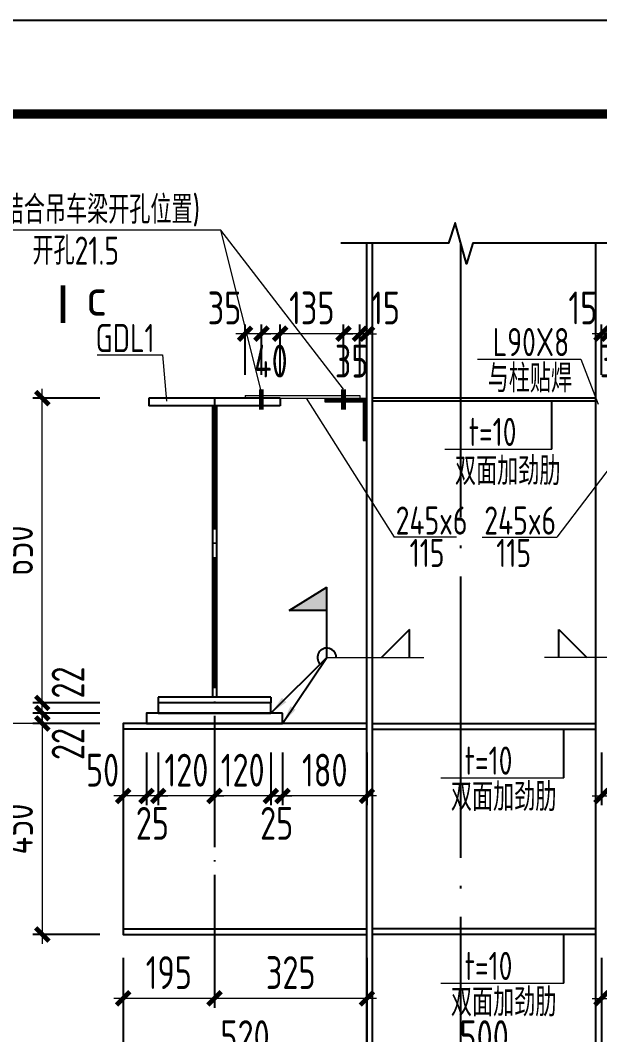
# Model space of a CAD drawing. Extents: x -2746917 to -971774, y -3334247 to -3250358.
# Drawn here: x -1262739 to -1256561, y -3284993 to -3274173 of the extents above; entities that cross this region are included whole.
import ezdxf

# ---------------------------------------------------------------- set-up
doc = ezdxf.new("R2010")
doc.units = 0
doc.header["$LTSCALE"] = 1000
doc.header["$MEASUREMENT"] = 0
doc.header["$PDMODE"] = 35
doc.linetypes.add('DOTE', pattern=[2.42, 2, -0.2, 0.02, -0.2])
doc.layers.get('0').update_dxf_attribs({"linetype": 'CONTINUOUS'})
doc.layers.get('Defpoints').update_dxf_attribs({"linetype": 'CONTINUOUS'})
for name, color, linetype in [('AXIS', 253, 'DOTE'), ('BEAM_CON', 4, 'CONTINUOUS'), ('COLU', 7, 'CONTINUOUS'), ('DIM', 3, 'CONTINUOUS'), ('NUM', 7, 'CONTINUOUS'), ('PUB_TITLE', 4, 'CONTINUOUS'), ('REIN', 1, 'CONTINUOUS'), ('TEXT', 7, 'CONTINUOUS'), ('THICK', 6, 'CONTINUOUS'), ('THIN', 7, 'CONTINUOUS'), ('WALL', 5, 'CONTINUOUS'), ('WELD', 7, 'CONTINUOUS')]:
    doc.layers.add(name, color=color, linetype=linetype)
doc.layers.add('yichutu', color=7, linetype='CONTINUOUS', true_color=0xffffff, plot=False)
doc.styles.add('TSSD_Dimension', font='tssdeng.shx', dxfattribs={"width": 0.75, "bigfont": 'Hztxt.shx'})
doc.styles.add('TSSD_Label', font='tssdeng.shx', dxfattribs={"width": 0.75, "bigfont": 'hztxt.shx'})
doc.styles.add('TSSD_Rein', font='Tssdeng.shx', dxfattribs={"width": 0.75, "bigfont": 'hztxt.shx'})
doc.dimstyles.new('TSSD_20_100', dxfattribs={"dimtxt": 350, "dimasz": 100, "dimexe": 100, "dimexo": 250, "dimgap": 100, "dimtad": 1, "dimdec": 0, "dimlfac": 0.2, "dimzin": 0, "dimdsep": 46, "dimtxsty": 'TSSD_Dimension', "dimblk": 'ARCHTICK', "dimcen": 0, "dimdle": 100, "dimclrt": 7, "dimadec": 0, "dimazin": 0, "dimtfac": 1, "dimtdec": 0, "dimtix": 1, "dimtmove": 2, "dimatfit": 3, "dimfxl": 1, "dimtolj": 1, "dimtzin": 0, "dimlwd": 5, "dimarcsym": 0})
doc.dimstyles.new('TSSD_LEADER_STYLE_200.0', dxfattribs={"dimtxt": 700, "dimasz": 200, "dimexe": 200, "dimexo": 500, "dimgap": 0.09, "dimtad": 0, "dimtih": 1, "dimtoh": 1, "dimdec": 4, "dimzin": 0, "dimdsep": 46, "dimtxsty": 'Standard', "dimcen": 0.09, "dimdle": 200, "dimclrt": 7, "dimadec": 0, "dimazin": 0, "dimtfac": 1, "dimtdec": 4, "dimtofl": 0, "dimtmove": 0, "dimatfit": 3, "dimfxl": 1, "dimtolj": 1, "dimtzin": 0, "dimarcsym": 0})

# ---------------------------------------------------------------- blocks, each defined once
blk = doc.blocks.new('_ArchTick')
at = {"color": 0, "const_width": 0.5}
blk.add_lwpolyline([(-0.71, -0.71), (0.71, 0.71)], dxfattribs=at)
blk = doc.blocks.new('*D497')
at = {"layer": 'Defpoints', "color": 0, "ltscale": 1.5}
for p in [(-1256468, -3277516), (-1256543, -3278204), (-1256468, -3278204)]:
    blk.add_point(p, dxfattribs=at)
at = {"layer": 'DIM', "color": 0, "lineweight": -2, "ltscale": 1.5}
for p, q in [((-1256543, -3277954), (-1256543, -3277416)), ((-1256468, -3277954), (-1256468, -3277416))]:
    blk.add_line(p, q, dxfattribs=at)
at = {"layer": 'DIM', "color": 0, "lineweight": 5, "ltscale": 1.5}
for p, q in [((-1256543, -3277516), (-1256643, -3277516)), ((-1256543, -3277516), (-1256468, -3277516)), ((-1256468, -3277516), (-1256368, -3277516))]:
    blk.add_line(p, q, dxfattribs=at)
at = {"layer": 'DIM', "color": 0, "lineweight": 5, "ltscale": 1.5, "xscale": 100, "yscale": 100, "zscale": 100}
blk.add_blockref('_ArchTick', (-1256543, -3277516), dxfattribs=at)
at = {"layer": 'DIM', "color": 0, "lineweight": 5, "ltscale": 1.5, "xscale": 100, "yscale": 100, "zscale": 100, "rotation": 180}
blk.add_blockref('_ArchTick', (-1256468, -3277516), dxfattribs=at)
at = {"layer": 'DIM', "color": 7, "ltscale": 1.5, "insert": (-1256741, -3277241), "char_height": 350, "attachment_point": 5, "style": 'TSSD_Dimension'}
blk.add_mtext('\\A1;15', dxfattribs=at)
blk = doc.blocks.new('*D498')
at = {"layer": 'Defpoints', "color": 0, "ltscale": 1.5}
for p in [(-1256293, -3277516), (-1256468, -3278204), (-1256293, -3278204)]:
    blk.add_point(p, dxfattribs=at)
at = {"layer": 'DIM', "color": 0, "lineweight": -2, "ltscale": 1.5}
for p, q in [((-1256468, -3277954), (-1256468, -3277416)), ((-1256293, -3277954), (-1256293, -3277416))]:
    blk.add_line(p, q, dxfattribs=at)
at = {"layer": 'DIM', "color": 0, "lineweight": 5, "ltscale": 1.5}
for p, q in [((-1256468, -3277516), (-1256568, -3277516)), ((-1256468, -3277516), (-1256293, -3277516)), ((-1256293, -3277516), (-1256193, -3277516))]:
    blk.add_line(p, q, dxfattribs=at)
at = {"layer": 'DIM', "color": 0, "lineweight": 5, "ltscale": 1.5, "xscale": 100, "yscale": 100, "zscale": 100}
blk.add_blockref('_ArchTick', (-1256468, -3277516), dxfattribs=at)
at = {"layer": 'DIM', "color": 0, "lineweight": 5, "ltscale": 1.5, "xscale": 100, "yscale": 100, "zscale": 100, "rotation": 180}
blk.add_blockref('_ArchTick', (-1256293, -3277516), dxfattribs=at)
at = {"layer": 'DIM', "color": 7, "ltscale": 1.5, "insert": (-1256381, -3277808), "char_height": 350, "attachment_point": 5, "style": 'TSSD_Dimension'}
blk.add_mtext('\\A1;35', dxfattribs=at)
blk = doc.blocks.new('_WELD004')
at = {"color": 0, "linetype": 'ByBlock'}
for p, q in [((0, 1), (1, 0)), ((0, 0), (0, 1))]:
    blk.add_line(p, q, dxfattribs=at)
blk = doc.blocks.new('*D502')
at = {"layer": 'Defpoints', "color": 0, "ltscale": 1.5}
for p in [(-1256543, -3281734), (-1255643, -3281734), (-1255643, -3282446)]:
    blk.add_point(p, dxfattribs=at)
at = {"layer": 'DIM', "color": 0, "lineweight": -2, "ltscale": 1.5}
for p, q in [((-1256543, -3281984), (-1256543, -3282546)), ((-1255643, -3281984), (-1255643, -3282546))]:
    blk.add_line(p, q, dxfattribs=at)
at = {"layer": 'DIM', "color": 0, "lineweight": 5, "ltscale": 1.5}
blk.add_line((-1256643, -3282446), (-1255543, -3282446), dxfattribs=at)
at = {"layer": 'DIM', "color": 0, "lineweight": 5, "ltscale": 1.5, "xscale": 100, "yscale": 100, "zscale": 100, "rotation": 180}
blk.add_blockref('_ArchTick', (-1256543, -3282446), dxfattribs=at)
at = {"layer": 'DIM', "color": 0, "lineweight": 5, "ltscale": 1.5, "xscale": 100, "yscale": 100, "zscale": 100}
blk.add_blockref('_ArchTick', (-1255643, -3282446), dxfattribs=at)
at = {"layer": 'DIM', "color": 7, "ltscale": 1.5, "insert": (-1256093, -3282171), "char_height": 350, "attachment_point": 5, "style": 'TSSD_Dimension'}
blk.add_mtext('\\A1;180', dxfattribs=at)
blk = doc.blocks.new('*D489')
at = {"layer": 'Defpoints', "color": 0, "ltscale": 1.5}
for p in [(-1256543, -3283924), (-1254918, -3283924), (-1254918, -3284605)]:
    blk.add_point(p, dxfattribs=at)
at = {"layer": 'DIM', "color": 0, "lineweight": -2, "ltscale": 1.5}
for p, q in [((-1256543, -3284174), (-1256543, -3284705)), ((-1254918, -3284174), (-1254918, -3284705))]:
    blk.add_line(p, q, dxfattribs=at)
at = {"layer": 'DIM', "color": 0, "lineweight": 5, "ltscale": 1.5}
blk.add_line((-1256643, -3284605), (-1254818, -3284605), dxfattribs=at)
at = {"layer": 'DIM', "color": 0, "lineweight": 5, "ltscale": 1.5, "xscale": 100, "yscale": 100, "zscale": 100, "rotation": 180}
blk.add_blockref('_ArchTick', (-1256543, -3284605), dxfattribs=at)
at = {"layer": 'DIM', "color": 0, "lineweight": 5, "ltscale": 1.5, "xscale": 100, "yscale": 100, "zscale": 100}
blk.add_blockref('_ArchTick', (-1254918, -3284605), dxfattribs=at)
at = {"layer": 'DIM', "color": 7, "ltscale": 1.5, "insert": (-1255731, -3284330), "char_height": 350, "attachment_point": 5, "style": 'TSSD_Dimension'}
blk.add_mtext('\\A1;325', dxfattribs=at)
blk = doc.blocks.new('*D491')
at = {"layer": 'Defpoints', "color": 0, "ltscale": 1.5}
for p in [(-1256543, -3283924), (-1253943, -3283924), (-1256543, -3285288)]:
    blk.add_point(p, dxfattribs=at)
at = {"layer": 'DIM', "color": 0, "lineweight": -2, "ltscale": 1.5}
for p, q in [((-1256543, -3284174), (-1256543, -3285388)), ((-1253943, -3284174), (-1253943, -3285388))]:
    blk.add_line(p, q, dxfattribs=at)
at = {"layer": 'DIM', "color": 0, "lineweight": 5, "ltscale": 1.5}
blk.add_line((-1253843, -3285288), (-1256643, -3285288), dxfattribs=at)
at = {"layer": 'DIM', "color": 0, "lineweight": 5, "ltscale": 1.5, "xscale": 100, "yscale": 100, "zscale": 100, "rotation": 180}
blk.add_blockref('_ArchTick', (-1256543, -3285288), dxfattribs=at)
at = {"layer": 'DIM', "color": 0, "lineweight": 5, "ltscale": 1.5, "xscale": 100, "yscale": 100, "zscale": 100}
blk.add_blockref('_ArchTick', (-1253943, -3285288), dxfattribs=at)
at = {"layer": 'DIM', "color": 7, "ltscale": 1.5, "insert": (-1255243, -3285013), "char_height": 350, "attachment_point": 5, "style": 'TSSD_Dimension'}
blk.add_mtext('\\A1;520', dxfattribs=at)
blk = doc.blocks.new('*D492')
at = {"layer": 'Defpoints', "color": 0, "ltscale": 1.5}
for p in [(-1259043, -3283924), (-1256543, -3283924), (-1259043, -3285288)]:
    blk.add_point(p, dxfattribs=at)
at = {"layer": 'DIM', "color": 0, "lineweight": -2, "ltscale": 1.5}
for p, q in [((-1259043, -3284174), (-1259043, -3285388)), ((-1256543, -3284174), (-1256543, -3285388))]:
    blk.add_line(p, q, dxfattribs=at)
at = {"layer": 'DIM', "color": 0, "lineweight": 5, "ltscale": 1.5}
blk.add_line((-1256443, -3285288), (-1259143, -3285288), dxfattribs=at)
at = {"layer": 'DIM', "color": 0, "lineweight": 5, "ltscale": 1.5, "xscale": 100, "yscale": 100, "zscale": 100, "rotation": 180}
blk.add_blockref('_ArchTick', (-1259043, -3285288), dxfattribs=at)
at = {"layer": 'DIM', "color": 0, "lineweight": 5, "ltscale": 1.5, "xscale": 100, "yscale": 100, "zscale": 100}
blk.add_blockref('_ArchTick', (-1256543, -3285288), dxfattribs=at)
at = {"layer": 'DIM', "color": 7, "ltscale": 1.5, "insert": (-1257793, -3285013), "char_height": 350, "attachment_point": 5, "style": 'TSSD_Dimension'}
blk.add_mtext('\\A1;500', dxfattribs=at)
blk = doc.blocks.new('*D616')
at = {"layer": 'Defpoints', "color": 0, "ltscale": 1.5}
for p in [(-1259118, -3277516), (-1259118, -3278204), (-1259043, -3278204)]:
    blk.add_point(p, dxfattribs=at)
at = {"layer": 'DIM', "color": 0, "lineweight": -2, "ltscale": 1.5}
for p, q in [((-1259118, -3277954), (-1259118, -3277416)), ((-1259043, -3277954), (-1259043, -3277416))]:
    blk.add_line(p, q, dxfattribs=at)
at = {"layer": 'DIM', "color": 0, "lineweight": 5, "ltscale": 1.5}
for p, q in [((-1259118, -3277516), (-1259218, -3277516)), ((-1259043, -3277516), (-1259118, -3277516)), ((-1259043, -3277516), (-1258943, -3277516))]:
    blk.add_line(p, q, dxfattribs=at)
at = {"layer": 'DIM', "color": 0, "lineweight": 5, "ltscale": 1.5, "xscale": 100, "yscale": 100, "zscale": 100}
blk.add_blockref('_ArchTick', (-1259118, -3277516), dxfattribs=at)
at = {"layer": 'DIM', "color": 0, "lineweight": 5, "ltscale": 1.5, "xscale": 100, "yscale": 100, "zscale": 100, "rotation": 180}
blk.add_blockref('_ArchTick', (-1259043, -3277516), dxfattribs=at)
at = {"layer": 'DIM', "color": 7, "ltscale": 1.5, "insert": (-1258845, -3277241), "char_height": 350, "attachment_point": 5, "style": 'TSSD_Dimension'}
blk.add_mtext('\\A1;15', dxfattribs=at)
blk = doc.blocks.new('*D617')
at = {"layer": 'Defpoints', "color": 0, "ltscale": 1.5}
for p in [(-1259293, -3277516), (-1259293, -3278204), (-1259118, -3278204)]:
    blk.add_point(p, dxfattribs=at)
at = {"layer": 'DIM', "color": 0, "lineweight": -2, "ltscale": 1.5}
for p, q in [((-1259293, -3277954), (-1259293, -3277416)), ((-1259118, -3277954), (-1259118, -3277416))]:
    blk.add_line(p, q, dxfattribs=at)
at = {"layer": 'DIM', "color": 0, "lineweight": 5, "ltscale": 1.5}
for p, q in [((-1259293, -3277516), (-1259393, -3277516)), ((-1259118, -3277516), (-1259293, -3277516)), ((-1259118, -3277516), (-1259018, -3277516))]:
    blk.add_line(p, q, dxfattribs=at)
at = {"layer": 'DIM', "color": 0, "lineweight": 5, "ltscale": 1.5, "xscale": 100, "yscale": 100, "zscale": 100}
blk.add_blockref('_ArchTick', (-1259293, -3277516), dxfattribs=at)
at = {"layer": 'DIM', "color": 0, "lineweight": 5, "ltscale": 1.5, "xscale": 100, "yscale": 100, "zscale": 100, "rotation": 180}
blk.add_blockref('_ArchTick', (-1259118, -3277516), dxfattribs=at)
at = {"layer": 'DIM', "color": 7, "ltscale": 1.5, "insert": (-1259206, -3277808), "char_height": 350, "attachment_point": 5, "style": 'TSSD_Dimension'}
blk.add_mtext('\\A1;35', dxfattribs=at)
blk = doc.blocks.new('*D618')
at = {"layer": 'Defpoints', "color": 0, "ltscale": 1.5}
for p in [(-1259968, -3277516), (-1259968, -3278204), (-1259293, -3278204)]:
    blk.add_point(p, dxfattribs=at)
at = {"layer": 'DIM', "color": 0, "lineweight": -2, "ltscale": 1.5}
for p, q in [((-1259968, -3277954), (-1259968, -3277416)), ((-1259293, -3277954), (-1259293, -3277416))]:
    blk.add_line(p, q, dxfattribs=at)
at = {"layer": 'DIM', "color": 0, "lineweight": 5, "ltscale": 1.5}
for p, q in [((-1259968, -3277516), (-1260068, -3277516)), ((-1259293, -3277516), (-1259968, -3277516)), ((-1259293, -3277516), (-1259193, -3277516))]:
    blk.add_line(p, q, dxfattribs=at)
at = {"layer": 'DIM', "color": 0, "lineweight": 5, "ltscale": 1.5, "xscale": 100, "yscale": 100, "zscale": 100}
blk.add_blockref('_ArchTick', (-1259968, -3277516), dxfattribs=at)
at = {"layer": 'DIM', "color": 0, "lineweight": 5, "ltscale": 1.5, "xscale": 100, "yscale": 100, "zscale": 100, "rotation": 180}
blk.add_blockref('_ArchTick', (-1259293, -3277516), dxfattribs=at)
at = {"layer": 'DIM', "color": 7, "ltscale": 1.5, "insert": (-1259631, -3277241), "char_height": 350, "attachment_point": 5, "style": 'TSSD_Dimension'}
blk.add_mtext('\\A1;135', dxfattribs=at)
blk = doc.blocks.new('*D619')
at = {"layer": 'Defpoints', "color": 0, "ltscale": 1.5}
for p in [(-1260168, -3277516), (-1260168, -3278204), (-1259968, -3278204)]:
    blk.add_point(p, dxfattribs=at)
at = {"layer": 'DIM', "color": 0, "lineweight": -2, "ltscale": 1.5}
for p, q in [((-1260168, -3277954), (-1260168, -3277416)), ((-1259968, -3277954), (-1259968, -3277416))]:
    blk.add_line(p, q, dxfattribs=at)
at = {"layer": 'DIM', "color": 0, "lineweight": 5, "ltscale": 1.5}
blk.add_line((-1259868, -3277516), (-1260268, -3277516), dxfattribs=at)
at = {"layer": 'DIM', "color": 0, "lineweight": 5, "ltscale": 1.5, "xscale": 100, "yscale": 100, "zscale": 100, "rotation": 180}
blk.add_blockref('_ArchTick', (-1260168, -3277516), dxfattribs=at)
at = {"layer": 'DIM', "color": 0, "lineweight": 5, "ltscale": 1.5, "xscale": 100, "yscale": 100, "zscale": 100}
blk.add_blockref('_ArchTick', (-1259968, -3277516), dxfattribs=at)
at = {"layer": 'DIM', "color": 7, "ltscale": 1.5, "insert": (-1260068, -3277808), "char_height": 350, "attachment_point": 5, "style": 'TSSD_Dimension'}
blk.add_mtext('\\A1;40', dxfattribs=at)
blk = doc.blocks.new('*D620')
at = {"layer": 'Defpoints', "color": 0, "ltscale": 1.5}
for p in [(-1260343, -3277516), (-1260343, -3278204), (-1260168, -3278204)]:
    blk.add_point(p, dxfattribs=at)
at = {"layer": 'DIM', "color": 0, "lineweight": -2, "ltscale": 1.5}
for p, q in [((-1260343, -3277954), (-1260343, -3277416)), ((-1260168, -3277954), (-1260168, -3277416))]:
    blk.add_line(p, q, dxfattribs=at)
at = {"layer": 'DIM', "color": 0, "lineweight": 5, "ltscale": 1.5}
for p, q in [((-1260343, -3277516), (-1260443, -3277516)), ((-1260168, -3277516), (-1260343, -3277516)), ((-1260168, -3277516), (-1260068, -3277516))]:
    blk.add_line(p, q, dxfattribs=at)
at = {"layer": 'DIM', "color": 0, "lineweight": 5, "ltscale": 1.5, "xscale": 100, "yscale": 100, "zscale": 100}
blk.add_blockref('_ArchTick', (-1260343, -3277516), dxfattribs=at)
at = {"layer": 'DIM', "color": 0, "lineweight": 5, "ltscale": 1.5, "xscale": 100, "yscale": 100, "zscale": 100, "rotation": 180}
blk.add_blockref('_ArchTick', (-1260168, -3277516), dxfattribs=at)
at = {"layer": 'DIM', "color": 7, "ltscale": 1.5, "insert": (-1260562, -3277241), "char_height": 350, "attachment_point": 5, "style": 'TSSD_Dimension'}
blk.add_mtext('\\A1;35', dxfattribs=at)
blk = doc.blocks.new('_WELD001')
at = {"linetype": 'ByBlock'}
h = blk.add_hatch(color=0, dxfattribs=at)
h.paths.add_polyline_path([(0.8, 1), (0, 1.5), (0, 1)])
edge = h.paths.add_edge_path()
edge.add_line((0, 0), (0, 1.5))
at = {"color": 0, "linetype": 'ByBlock'}
for p, q in [((0, 0), (0, 1.5)), ((0.8, 1), (0, 1.5)), ((0, 1), (0.8, 1))]:
    blk.add_line(p, q, dxfattribs=at)
blk = doc.blocks.new('*D621')
at = {"layer": 'Defpoints', "color": 0, "ltscale": 1.5}
for p in [(-1259943, -3281734), (-1259043, -3281734), (-1259943, -3282446)]:
    blk.add_point(p, dxfattribs=at)
at = {"layer": 'DIM', "color": 0, "lineweight": -2, "ltscale": 1.5}
for p, q in [((-1259943, -3281984), (-1259943, -3282546)), ((-1259043, -3281984), (-1259043, -3282546))]:
    blk.add_line(p, q, dxfattribs=at)
at = {"layer": 'DIM', "color": 0, "lineweight": 5, "ltscale": 1.5}
blk.add_line((-1258943, -3282446), (-1260043, -3282446), dxfattribs=at)
at = {"layer": 'DIM', "color": 0, "lineweight": 5, "ltscale": 1.5, "xscale": 100, "yscale": 100, "zscale": 100, "rotation": 180}
blk.add_blockref('_ArchTick', (-1259943, -3282446), dxfattribs=at)
at = {"layer": 'DIM', "color": 0, "lineweight": 5, "ltscale": 1.5, "xscale": 100, "yscale": 100, "zscale": 100}
blk.add_blockref('_ArchTick', (-1259043, -3282446), dxfattribs=at)
at = {"layer": 'DIM', "color": 7, "ltscale": 1.5, "insert": (-1259493, -3282171), "char_height": 350, "attachment_point": 5, "style": 'TSSD_Dimension'}
blk.add_mtext('\\A1;180', dxfattribs=at)
blk = doc.blocks.new('*D622')
at = {"layer": 'Defpoints', "color": 0, "ltscale": 1.5}
for p in [(-1260068, -3281734), (-1259943, -3281734), (-1260068, -3282446)]:
    blk.add_point(p, dxfattribs=at)
at = {"layer": 'DIM', "color": 0, "lineweight": -2, "ltscale": 1.5}
for p, q in [((-1260068, -3281984), (-1260068, -3282546)), ((-1259943, -3281984), (-1259943, -3282546))]:
    blk.add_line(p, q, dxfattribs=at)
at = {"layer": 'DIM', "color": 0, "lineweight": 5, "ltscale": 1.5}
for p, q in [((-1260068, -3282446), (-1260168, -3282446)), ((-1259943, -3282446), (-1260068, -3282446)), ((-1259943, -3282446), (-1259843, -3282446))]:
    blk.add_line(p, q, dxfattribs=at)
at = {"layer": 'DIM', "color": 0, "lineweight": 5, "ltscale": 1.5, "xscale": 100, "yscale": 100, "zscale": 100}
blk.add_blockref('_ArchTick', (-1260068, -3282446), dxfattribs=at)
at = {"layer": 'DIM', "color": 0, "lineweight": 5, "ltscale": 1.5, "xscale": 100, "yscale": 100, "zscale": 100, "rotation": 180}
blk.add_blockref('_ArchTick', (-1259943, -3282446), dxfattribs=at)
at = {"layer": 'DIM', "color": 7, "ltscale": 1.5, "insert": (-1260006, -3282738), "char_height": 350, "attachment_point": 5, "style": 'TSSD_Dimension'}
blk.add_mtext('\\A1;25', dxfattribs=at)
blk = doc.blocks.new('*D623')
at = {"layer": 'Defpoints', "color": 0, "ltscale": 1.5}
for p in [(-1260668, -3281734), (-1260068, -3281734), (-1260668, -3282446)]:
    blk.add_point(p, dxfattribs=at)
at = {"layer": 'DIM', "color": 0, "lineweight": -2, "ltscale": 1.5}
for p, q in [((-1260668, -3281984), (-1260668, -3282546)), ((-1260068, -3281984), (-1260068, -3282546))]:
    blk.add_line(p, q, dxfattribs=at)
at = {"layer": 'DIM', "color": 0, "lineweight": 5, "ltscale": 1.5}
for p, q in [((-1260668, -3282446), (-1260768, -3282446)), ((-1260068, -3282446), (-1260668, -3282446)), ((-1260068, -3282446), (-1259968, -3282446))]:
    blk.add_line(p, q, dxfattribs=at)
at = {"layer": 'DIM', "color": 0, "lineweight": 5, "ltscale": 1.5, "xscale": 100, "yscale": 100, "zscale": 100}
blk.add_blockref('_ArchTick', (-1260668, -3282446), dxfattribs=at)
at = {"layer": 'DIM', "color": 0, "lineweight": 5, "ltscale": 1.5, "xscale": 100, "yscale": 100, "zscale": 100, "rotation": 180}
blk.add_blockref('_ArchTick', (-1260068, -3282446), dxfattribs=at)
at = {"layer": 'DIM', "color": 7, "ltscale": 1.5, "insert": (-1260368, -3282171), "char_height": 350, "attachment_point": 5, "style": 'TSSD_Dimension'}
blk.add_mtext('\\A1;120', dxfattribs=at)
blk = doc.blocks.new('*D624')
at = {"layer": 'Defpoints', "color": 0, "ltscale": 1.5}
for p in [(-1261268, -3281734), (-1260668, -3281734), (-1261268, -3282446)]:
    blk.add_point(p, dxfattribs=at)
at = {"layer": 'DIM', "color": 0, "lineweight": -2, "ltscale": 1.5}
for p, q in [((-1261268, -3281984), (-1261268, -3282546)), ((-1260668, -3281984), (-1260668, -3282546))]:
    blk.add_line(p, q, dxfattribs=at)
at = {"layer": 'DIM', "color": 0, "lineweight": 5, "ltscale": 1.5}
for p, q in [((-1261268, -3282446), (-1261368, -3282446)), ((-1260668, -3282446), (-1261268, -3282446)), ((-1260668, -3282446), (-1260568, -3282446))]:
    blk.add_line(p, q, dxfattribs=at)
at = {"layer": 'DIM', "color": 0, "lineweight": 5, "ltscale": 1.5, "xscale": 100, "yscale": 100, "zscale": 100}
blk.add_blockref('_ArchTick', (-1261268, -3282446), dxfattribs=at)
at = {"layer": 'DIM', "color": 0, "lineweight": 5, "ltscale": 1.5, "xscale": 100, "yscale": 100, "zscale": 100, "rotation": 180}
blk.add_blockref('_ArchTick', (-1260668, -3282446), dxfattribs=at)
at = {"layer": 'DIM', "color": 7, "ltscale": 1.5, "insert": (-1260968, -3282171), "char_height": 350, "attachment_point": 5, "style": 'TSSD_Dimension'}
blk.add_mtext('\\A1;120', dxfattribs=at)
blk = doc.blocks.new('*D625')
at = {"layer": 'Defpoints', "color": 0, "ltscale": 1.5}
for p in [(-1261393, -3281734), (-1261268, -3281734), (-1261393, -3282446)]:
    blk.add_point(p, dxfattribs=at)
at = {"layer": 'DIM', "color": 0, "lineweight": -2, "ltscale": 1.5}
for p, q in [((-1261393, -3281984), (-1261393, -3282546)), ((-1261268, -3281984), (-1261268, -3282546))]:
    blk.add_line(p, q, dxfattribs=at)
at = {"layer": 'DIM', "color": 0, "lineweight": 5, "ltscale": 1.5}
for p, q in [((-1261393, -3282446), (-1261493, -3282446)), ((-1261268, -3282446), (-1261393, -3282446)), ((-1261268, -3282446), (-1261168, -3282446))]:
    blk.add_line(p, q, dxfattribs=at)
at = {"layer": 'DIM', "color": 0, "lineweight": 5, "ltscale": 1.5, "xscale": 100, "yscale": 100, "zscale": 100}
blk.add_blockref('_ArchTick', (-1261393, -3282446), dxfattribs=at)
at = {"layer": 'DIM', "color": 0, "lineweight": 5, "ltscale": 1.5, "xscale": 100, "yscale": 100, "zscale": 100, "rotation": 180}
blk.add_blockref('_ArchTick', (-1261268, -3282446), dxfattribs=at)
at = {"layer": 'DIM', "color": 7, "ltscale": 1.5, "insert": (-1261331, -3282738), "char_height": 350, "attachment_point": 5, "style": 'TSSD_Dimension'}
blk.add_mtext('\\A1;25', dxfattribs=at)
blk = doc.blocks.new('*D626')
at = {"layer": 'Defpoints', "color": 0, "ltscale": 1.5}
for p in [(-1261643, -3281734), (-1261393, -3281734), (-1261643, -3282446)]:
    blk.add_point(p, dxfattribs=at)
at = {"layer": 'DIM', "color": 0, "lineweight": -2, "ltscale": 1.5}
for p, q in [((-1261643, -3281984), (-1261643, -3282546)), ((-1261393, -3281984), (-1261393, -3282546))]:
    blk.add_line(p, q, dxfattribs=at)
at = {"layer": 'DIM', "color": 0, "lineweight": 5, "ltscale": 1.5}
blk.add_line((-1261293, -3282446), (-1261743, -3282446), dxfattribs=at)
at = {"layer": 'DIM', "color": 0, "lineweight": 5, "ltscale": 1.5, "xscale": 100, "yscale": 100, "zscale": 100, "rotation": 180}
blk.add_blockref('_ArchTick', (-1261643, -3282446), dxfattribs=at)
at = {"layer": 'DIM', "color": 0, "lineweight": 5, "ltscale": 1.5, "xscale": 100, "yscale": 100, "zscale": 100}
blk.add_blockref('_ArchTick', (-1261393, -3282446), dxfattribs=at)
at = {"layer": 'DIM', "color": 7, "ltscale": 1.5, "insert": (-1261862, -3282171), "char_height": 350, "attachment_point": 5, "style": 'TSSD_Dimension'}
blk.add_mtext('\\A1;50', dxfattribs=at)
blk = doc.blocks.new('*D627')
at = {"layer": 'Defpoints', "color": 0, "ltscale": 1.5}
for p in [(-1260668, -3283924), (-1259043, -3283924), (-1260668, -3284605)]:
    blk.add_point(p, dxfattribs=at)
at = {"layer": 'DIM', "color": 0, "lineweight": -2, "ltscale": 1.5}
for p, q in [((-1260668, -3284174), (-1260668, -3284705)), ((-1259043, -3284174), (-1259043, -3284705))]:
    blk.add_line(p, q, dxfattribs=at)
at = {"layer": 'DIM', "color": 0, "lineweight": 5, "ltscale": 1.5}
blk.add_line((-1258943, -3284605), (-1260768, -3284605), dxfattribs=at)
at = {"layer": 'DIM', "color": 0, "lineweight": 5, "ltscale": 1.5, "xscale": 100, "yscale": 100, "zscale": 100, "rotation": 180}
blk.add_blockref('_ArchTick', (-1260668, -3284605), dxfattribs=at)
at = {"layer": 'DIM', "color": 0, "lineweight": 5, "ltscale": 1.5, "xscale": 100, "yscale": 100, "zscale": 100}
blk.add_blockref('_ArchTick', (-1259043, -3284605), dxfattribs=at)
at = {"layer": 'DIM', "color": 7, "ltscale": 1.5, "insert": (-1259856, -3284330), "char_height": 350, "attachment_point": 5, "style": 'TSSD_Dimension'}
blk.add_mtext('\\A1;325', dxfattribs=at)
blk = doc.blocks.new('*D628')
at = {"layer": 'Defpoints', "color": 0, "ltscale": 1.5}
for p in [(-1261643, -3283924), (-1260668, -3283924), (-1261643, -3284605)]:
    blk.add_point(p, dxfattribs=at)
at = {"layer": 'DIM', "color": 0, "lineweight": -2, "ltscale": 1.5}
for p, q in [((-1261643, -3284174), (-1261643, -3284705)), ((-1260668, -3284174), (-1260668, -3284705))]:
    blk.add_line(p, q, dxfattribs=at)
at = {"layer": 'DIM', "color": 0, "lineweight": 5, "ltscale": 1.5}
blk.add_line((-1260568, -3284605), (-1261743, -3284605), dxfattribs=at)
at = {"layer": 'DIM', "color": 0, "lineweight": 5, "ltscale": 1.5, "xscale": 100, "yscale": 100, "zscale": 100, "rotation": 180}
blk.add_blockref('_ArchTick', (-1261643, -3284605), dxfattribs=at)
at = {"layer": 'DIM', "color": 0, "lineweight": 5, "ltscale": 1.5, "xscale": 100, "yscale": 100, "zscale": 100}
blk.add_blockref('_ArchTick', (-1260668, -3284605), dxfattribs=at)
at = {"layer": 'DIM', "color": 7, "ltscale": 1.5, "insert": (-1261156, -3284330), "char_height": 350, "attachment_point": 5, "style": 'TSSD_Dimension'}
blk.add_mtext('\\A1;195', dxfattribs=at)
blk = doc.blocks.new('*D629')
at = {"layer": 'Defpoints', "color": 0, "ltscale": 1.5}
for p in [(-1261643, -3283924), (-1259043, -3283924), (-1259043, -3285288)]:
    blk.add_point(p, dxfattribs=at)
at = {"layer": 'DIM', "color": 0, "lineweight": -2, "ltscale": 1.5}
for p, q in [((-1261643, -3284174), (-1261643, -3285388)), ((-1259043, -3284174), (-1259043, -3285388))]:
    blk.add_line(p, q, dxfattribs=at)
at = {"layer": 'DIM', "color": 0, "lineweight": 5, "ltscale": 1.5}
blk.add_line((-1261743, -3285288), (-1258943, -3285288), dxfattribs=at)
at = {"layer": 'DIM', "color": 0, "lineweight": 5, "ltscale": 1.5, "xscale": 100, "yscale": 100, "zscale": 100, "rotation": 180}
blk.add_blockref('_ArchTick', (-1261643, -3285288), dxfattribs=at)
at = {"layer": 'DIM', "color": 0, "lineweight": 5, "ltscale": 1.5, "xscale": 100, "yscale": 100, "zscale": 100}
blk.add_blockref('_ArchTick', (-1259043, -3285288), dxfattribs=at)
at = {"layer": 'DIM', "color": 7, "ltscale": 1.5, "insert": (-1260343, -3285013), "char_height": 350, "attachment_point": 5, "style": 'TSSD_Dimension'}
blk.add_mtext('\\A1;520', dxfattribs=at)
blk = doc.blocks.new('*D630')
at = {"layer": 'Defpoints', "color": 0, "ltscale": 1.5}
for p in [(-1262505, -3281564), (-1261643, -3281564), (-1261643, -3281674)]:
    blk.add_point(p, dxfattribs=at)
at = {"layer": 'DIM', "color": 0, "lineweight": 5, "ltscale": 1.5}
for p, q in [((-1262505, -3281564), (-1262505, -3281464)), ((-1262505, -3281674), (-1262505, -3281564)), ((-1262505, -3281674), (-1262505, -3281774))]:
    blk.add_line(p, q, dxfattribs=at)
at = {"layer": 'DIM', "color": 0, "lineweight": -2, "ltscale": 1.5}
for p, q in [((-1261893, -3281564), (-1262605, -3281564)), ((-1261893, -3281674), (-1262605, -3281674))]:
    blk.add_line(p, q, dxfattribs=at)
at = {"layer": 'DIM', "color": 0, "lineweight": 5, "ltscale": 1.5, "xscale": 100, "yscale": 100, "zscale": 100}
for p, rotation in [((-1262505, -3281564), 270), ((-1262505, -3281674), 90)]:
    blk.add_blockref('_ArchTick', p, dxfattribs=dict(at, rotation=rotation))
at = {"layer": 'DIM', "color": 7, "ltscale": 1.5, "insert": (-1262230, -3281892), "char_height": 350, "attachment_point": 5, "rotation": 90, "style": 'TSSD_Dimension'}
blk.add_mtext('\\A1;22', dxfattribs=at)
blk = doc.blocks.new('*D631')
at = {"layer": 'Defpoints', "color": 0, "ltscale": 1.5}
for p in [(-1262505, -3281454), (-1261643, -3281454), (-1261643, -3281564)]:
    blk.add_point(p, dxfattribs=at)
at = {"layer": 'DIM', "color": 0, "lineweight": 5, "ltscale": 1.5}
for p, q in [((-1262505, -3281454), (-1262505, -3281354)), ((-1262505, -3281564), (-1262505, -3281454)), ((-1262505, -3281564), (-1262505, -3281664))]:
    blk.add_line(p, q, dxfattribs=at)
at = {"layer": 'DIM', "color": 0, "lineweight": -2, "ltscale": 1.5}
for p, q in [((-1261893, -3281454), (-1262605, -3281454)), ((-1261893, -3281564), (-1262605, -3281564))]:
    blk.add_line(p, q, dxfattribs=at)
at = {"layer": 'DIM', "color": 0, "lineweight": 5, "ltscale": 1.5, "xscale": 100, "yscale": 100, "zscale": 100}
for p, rotation in [((-1262505, -3281454), 270), ((-1262505, -3281564), 90)]:
    blk.add_blockref('_ArchTick', p, dxfattribs=dict(at, rotation=rotation))
at = {"layer": 'DIM', "color": 7, "ltscale": 1.5, "insert": (-1262230, -3281236), "char_height": 350, "attachment_point": 5, "rotation": 90, "style": 'TSSD_Dimension'}
blk.add_mtext('\\A1;22', dxfattribs=at)
blk = doc.blocks.new('*D632')
at = {"layer": 'Defpoints', "color": 0, "ltscale": 1.5}
for p in [(-1262505, -3278204), (-1261643, -3278204), (-1261643, -3281454)]:
    blk.add_point(p, dxfattribs=at)
at = {"layer": 'DIM', "color": 0, "lineweight": 5, "ltscale": 1.5}
blk.add_line((-1262505, -3281554), (-1262505, -3278104), dxfattribs=at)
at = {"layer": 'DIM', "color": 0, "lineweight": -2, "ltscale": 1.5}
for p, q in [((-1261893, -3278204), (-1262605, -3278204)), ((-1261893, -3281454), (-1262605, -3281454))]:
    blk.add_line(p, q, dxfattribs=at)
at = {"layer": 'DIM', "color": 0, "lineweight": 5, "ltscale": 1.5, "xscale": 100, "yscale": 100, "zscale": 100}
for p, rotation in [((-1262505, -3278204), 90), ((-1262505, -3281454), 270)]:
    blk.add_blockref('_ArchTick', p, dxfattribs=dict(at, rotation=rotation))
at = {"layer": 'DIM', "color": 7, "ltscale": 1.5, "insert": (-1262780, -3279829), "char_height": 350, "attachment_point": 5, "rotation": 90, "style": 'TSSD_Dimension'}
blk.add_mtext('\\A1;650', dxfattribs=at)
blk = doc.blocks.new('*D633')
at = {"layer": 'Defpoints', "color": 0, "ltscale": 1.5}
for p in [(-1261643, -3281674), (-1262505, -3283924), (-1261643, -3283924)]:
    blk.add_point(p, dxfattribs=at)
at = {"layer": 'DIM', "color": 0, "lineweight": 5, "ltscale": 1.5}
blk.add_line((-1262505, -3281574), (-1262505, -3284024), dxfattribs=at)
at = {"layer": 'DIM', "color": 0, "lineweight": -2, "ltscale": 1.5}
for p, q in [((-1261893, -3281674), (-1262605, -3281674)), ((-1261893, -3283924), (-1262605, -3283924))]:
    blk.add_line(p, q, dxfattribs=at)
at = {"layer": 'DIM', "color": 0, "lineweight": 5, "ltscale": 1.5, "xscale": 100, "yscale": 100, "zscale": 100}
for p, rotation in [((-1262505, -3281674), 90), ((-1262505, -3283924), 270)]:
    blk.add_blockref('_ArchTick', p, dxfattribs=dict(at, rotation=rotation))
at = {"layer": 'DIM', "color": 7, "ltscale": 1.5, "insert": (-1262780, -3282799), "char_height": 350, "attachment_point": 5, "rotation": 90, "style": 'TSSD_Dimension'}
blk.add_mtext('\\A1;450', dxfattribs=at)
blk = doc.blocks.new('yct-891-420-89100-42000-100-2004.0')
at = {"layer": 'yichutu', "color": 7, "true_color": 0xffffff}
blk.add_lwpolyline([(0, 0), (0, 42000), (89100, 42000), (89100, 0)], close=True, dxfattribs=at)
blk = doc.blocks.new('A$C440D491C')
at = {"layer": 'PUB_TITLE'}
blk.add_lwpolyline([(0, 0), (0, 42000), (89100, 42000), (89100, 0)], close=True, dxfattribs=at)
at = {"layer": 'PUB_TITLE', "const_width": 100}
blk.add_lwpolyline([(88100, 1000), (88100, 41000), (713, 41000), (713, 1000), (88100, 1000)], dxfattribs=at)

msp = doc.modelspace()

# ---------------------------------------------------------------- hatches: boundary and pattern name
at = {"layer": 'BEAM_CON', "lineweight": 5}
h = msp.add_hatch(dxfattribs=at)
h.set_pattern_fill('ANSI31', color=256, scale=100, style=0)
h.set_pattern_definition([(135, (324147.297, -3043562.635), (8.83883476, 8.83883476), [])])
h.paths.add_polyline_path([(-1259293.26, -3278204.02), (-1259043.26, -3278204.02), (-1259043.26, -3278654.02), (-1259083.26, -3278654.02), (-1259083.26, -3278244.02), (-1259293.26, -3278244.02)])
h.paths.add_polyline_path([(-1259493.26, -3278204.02), (-1259293.26, -3278204.02), (-1259293.26, -3278244.02), (-1259493.26, -3278244.02)])

# ---------------------------------------------------------------- linework, layer by layer
at = {"layer": 'AXIS', "ltscale": 1.5}
msp.add_line((-1258043.26, -3286734.42), (-1258043.26, -3276551.94), dxfattribs=at)
at = {"layer": 'AXIS', "ltscale": 0.7}
msp.add_line((-1260668.26, -3278204.02), (-1260668.26, -3284825.29), dxfattribs=at)
at = {"layer": 'BEAM_CON', "ltscale": 1.5}
for p, q in [((-1259043.26, -3286734.42), (-1259043.26, -3276551.94)), ((-1258983.26, -3286734.42), (-1258983.26, -3276551.94)), ((-1256603.26, -3286734.42), (-1256603.26, -3276551.94)), ((-1256603.26, -3278204.02), (-1258983.26, -3278204.02)), ((-1256603.26, -3278234.02), (-1258983.26, -3278234.02)), ((-1258983.26, -3281674.02), (-1256603.26, -3281674.02)), ((-1258983.26, -3281734.02), (-1256603.26, -3281734.02)), ((-1256603.26, -3283864.02), (-1258983.26, -3283864.02)), ((-1256603.26, -3283924.02), (-1258983.26, -3283924.02))]:
    msp.add_line(p, q, dxfattribs=at)
at = {"layer": 'BEAM_CON', "lineweight": 5}
for p, q in [((-1260343.26, -3278174.02), (-1260343.26, -3278204.02)), ((-1260343.26, -3278174.02), (-1259118.26, -3278174.02)), ((-1259118.26, -3278174.02), (-1259118.26, -3278204.02)), ((-1260343.26, -3278204.02), (-1259043.26, -3278204.02)), ((-1259493.26, -3278204.02), (-1259493.26, -3278244.02)), ((-1259493.26, -3278244.02), (-1259083.26, -3278244.02)), ((-1259083.26, -3278244.02), (-1259083.26, -3278654.02)), ((-1259083.26, -3278654.02), (-1259043.26, -3278654.02))]:
    msp.add_line(p, q, dxfattribs=at)
at = {"layer": 'BEAM_CON', "ltscale": 1.5}
for points in [[(-1259043.26, -3281674.02), (-1261643.26, -3281674.02), (-1261643.26, -3283924.02), (-1259043.26, -3283924.02)], [(-1259043.26, -3281734.02), (-1261643.26, -3281734.02), (-1261643.26, -3283864.02), (-1259043.26, -3283864.02)]]:
    msp.add_lwpolyline(points, dxfattribs=at)
at = {"layer": 'COLU', "linetype": 'ByBlock', "lineweight": 9}
for p, q in [((-1260601.29, -3276411.89, 48), (-1263904.34, -3276411.89, 48)), ((-1260168.26, -3278138.79), (-1260601.29, -3276411.89, 48)), ((-1259293.26, -3278108.79, -48), (-1260601.29, -3276411.89, 48)), ((-1261919.64, -3277742.52, 96), (-1261221.96, -3277742.52, 96)), ((-1261221.96, -3277742.52, 96), (-1261178.79, -3278234.02)), ((-1257864.82, -3277788.19), (-1256761.8, -3277788.19)), ((-1256761.8, -3277788.19), (-1256579.46, -3278267.55)), ((-1258213.95, -3278746.18), (-1257070.77, -3278746.18)), ((-1258257.09, -3282251.99), (-1256944.65, -3282251.99)), ((-1258257.09, -3284441.99), (-1256944.65, -3284441.99))]:
    msp.add_line(p, q, dxfattribs=at)
at = {"layer": 'NUM', "ltscale": 1.5}
for p, q in [((-1257070.77, -3278746.18), (-1257070.77, -3278234.02)), ((-1256944.65, -3282251.99), (-1256944.65, -3281734.02)), ((-1256944.65, -3284441.99), (-1256944.65, -3283924.02))]:
    msp.add_line(p, q, dxfattribs=at)
at = {"layer": 'REIN', "color": 4, "linetype": 'ByBlock', "const_width": 50}
msp.add_lwpolyline([(-1260168.26, -3278327.12), (-1260168.26, -3278108.79)], dxfattribs=at)
at = {"layer": 'REIN', "color": 4, "linetype": 'ByBlock', "const_width": 50, "elevation": -48}
msp.add_lwpolyline([(-1259293.26, -3278327.12), (-1259293.26, -3278108.79)], dxfattribs=at)
at = {"layer": 'TEXT', "lineweight": 5}
for p, q in [((-1259692.39, -3278204.02, -0.91), (-1258751.2, -3279686.56, 48)), ((-1255894.14, -3278204.02, -0.91), (-1257019.56, -3279686.56, 48)), ((-1258087.49, -3279686.56, 48), (-1258751.2, -3279686.56, 48)), ((-1257815.18, -3279686.56, 48), (-1257019.56, -3279686.56, 48))]:
    msp.add_line(p, q, dxfattribs=at)
at = {"layer": 'THICK', "color": 4, "const_width": 50}
msp.add_lwpolyline([(-1262282.77, -3277401.61), (-1262282.77, -3277001.61)], dxfattribs=at)
at = {"layer": 'THIN', "lineweight": 9}
msp.add_line((-1262505.03, -3281674.02), (-1263473.88, -3281674.02), dxfattribs=at)
at = {"layer": 'THIN', "ltscale": 1.5}
msp.add_lwpolyline([(-1256263.26, -3276551.94), (-1257913.26, -3276551.94), (-1257983.26, -3276771.94), (-1258103.26, -3276331.94), (-1258173.26, -3276551.94), (-1259323.26, -3276551.94)], dxfattribs=at)
at = {"layer": 'WALL', "color": 4}
for p, q in [((-1259968.26, -3278204.02), (-1261368.26, -3278204.02)), ((-1261368.26, -3278204.02), (-1261368.26, -3278284.02)), ((-1259968.26, -3278284.02), (-1261368.26, -3278284.02)), ((-1260688.26, -3278284.02), (-1260688.26, -3281394.02)), ((-1260648.26, -3278284.02), (-1260648.26, -3281394.02)), ((-1259968.26, -3278204.02), (-1259968.26, -3278284.02)), ((-1260068.26, -3281394.02), (-1261268.26, -3281394.02)), ((-1261268.26, -3281394.02), (-1261268.26, -3281454.02)), ((-1260068.26, -3281394.02), (-1260068.26, -3281454.02)), ((-1260068.26, -3281454.02), (-1261268.26, -3281454.02))]:
    msp.add_line(p, q, dxfattribs=at)
for points in [[(-1260068.26, -3281454.02), (-1261268.26, -3281454.02), (-1261268.26, -3281564.02), (-1260068.26, -3281564.02)], [(-1259943.26, -3281564.02), (-1261393.26, -3281564.02), (-1261393.26, -3281674.02), (-1259943.26, -3281674.02)]]:
    msp.add_lwpolyline(points, close=True, dxfattribs=at)
at = {"layer": 'WELD', "lineweight": 9}
for p, q in [((-1259471.02, -3280969.26), (-1258436.62, -3280969.26)), ((-1256115.51, -3280969.26), (-1257149.91, -3280969.26))]:
    msp.add_line(p, q, dxfattribs=at)
at = {"layer": 'WELD'}
msp.add_arc((-1259471.02, -3280969.26), 100, 0, 221.635318, dxfattribs=at)

# ---------------------------------------------------------------- block references
at = {"ltscale": 1.5}
msp.add_blockref('A$C440D491C', (-1309480.26, -3316173.05), dxfattribs=at)
at = {"layer": 'WELD'}
for name, p, xscale, yscale, zscale in [('_WELD001', (-1259471.02, -3280969.26), -500, 500, 500), ('_WELD004', (-1258589.63, -3280969.26), -300, 300, 300), ('_WELD004', (-1256996.9, -3280969.26), 300, 300, 300)]:
    msp.add_blockref(name, p, dxfattribs=dict(at, xscale=xscale, yscale=yscale, zscale=zscale))
at = {"layer": 'yichutu'}
msp.add_blockref('yct-891-420-89100-42000-100-2004.0', (-1309480.26, -3316173.05), dxfattribs=at)

# ---------------------------------------------------------------- texts
at = {"layer": 'TEXT', "lineweight": 9, "style": 'TSSD_Rein', "width": 0.75}
for s, p in [('4M20(结合吊车梁开孔位置)', (-1263671.61, -3276343.25)), ('开孔21.5', (-1262610.12, -3276779.85)), ('GDL1', (-1261936.52, -3277712.45, 96)), ('L90X8', (-1257701.79, -3277755.19, -48)), ('与柱贴焊', (-1257756.15, -3278142.8, -48)), ('t=10', (-1257957.92, -3278713.17, -48)), ('双面加劲肋', (-1258105.27, -3279130.79, -48)), ('t=10', (-1258001.06, -3282218.98, -48)), ('双面加劲肋', (-1258148.41, -3282606.6, -48)), ('t=10', (-1258001.06, -3284408.98, -48)), ('双面加劲肋', (-1258148.41, -3284796.6, -48))]:
    msp.add_text(s, height=300, dxfattribs=at).set_placement(p)
at = {"layer": 'TEXT', "color": 4, "lineweight": 9, "style": 'TSSD_Label'}
msp.add_text('c', height=400, dxfattribs=at).set_placement((-1262038.68, -3277324.13))
at = {"layer": 'TEXT', "lineweight": 5, "style": 'TSSD_Rein', "width": 0.75}
for s, p in [('245x6', (-1258736.85, -3279658.58)), ('245x6', (-1257792.11, -3279658.58)), ('115', (-1258587.92, -3280003.96)), ('115', (-1257664.12, -3280003.96))]:
    msp.add_text(s, height=300, dxfattribs=at).set_placement(p)

# ---------------------------------------------------------------- dimensions: what is measured, and where the dimension line sits
at = {"layer": 'DIM', "ltscale": 1.5}
for base, p1, p2, angle, picture, middle in [((-1260343.26, -3277515.89), (-1260168.26, -3278204.02), (-1260343.26, -3278204.02), 180, '*D620', (-1260561.57, -3277240.89)), ((-1259118.26, -3277515.89), (-1259043.26, -3278204.02), (-1259118.26, -3278204.02), 180, '*D616', (-1258845.16, -3277240.89)), ((-1260168.26, -3277515.89), (-1259968.26, -3278204.02), (-1260168.26, -3278204.02), 180, '*D619', (-1260068.26, -3277807.56)), ((-1259293.26, -3277515.89), (-1259118.26, -3278204.02), (-1259293.26, -3278204.02), 180, '*D617', (-1259205.76, -3277807.56)), ((-1262505.03, -3281454.02), (-1261643.26, -3281564.02), (-1261643.26, -3281454.02), 90, '*D631', (-1262230.03, -3281235.72)), ((-1262505.03, -3281564.02), (-1261643.26, -3281674.02), (-1261643.26, -3281564.02), 90, '*D630', (-1262230.03, -3281892.32)), ((-1261643.26, -3282446.23), (-1261393.26, -3281734.02), (-1261643.26, -3281734.02), 180, '*D626', (-1261861.57, -3282171.23)), ((-1261393.26, -3282446.23), (-1261268.26, -3281734.02), (-1261393.26, -3281734.02), 180, '*D625', (-1261330.76, -3282737.9)), ((-1260068.26, -3282446.23), (-1259943.26, -3281734.02), (-1260068.26, -3281734.02), 180, '*D622', (-1260005.76, -3282737.9))]:
    dim = msp.add_linear_dim(base=base, p1=p1, p2=p2, angle=angle, dimstyle='TSSD_20_100', dxfattribs=at)
    dim.commit()
    dim.dimension.update_dxf_attribs({"geometry": picture, "text_midpoint": middle, "dimtype": 160})
for base, p1, p2, angle, picture, middle in [((-1259968.26, -3277515.89), (-1259293.26, -3278204.02), (-1259968.26, -3278204.02), 180, '*D618', (-1259630.76, -3277240.89)), ((-1262505.03, -3278204.02), (-1261643.26, -3281454.02), (-1261643.26, -3278204.02), 90, '*D632', (-1262780.03, -3279829.02)), ((-1262505.03, -3283924.02), (-1261643.26, -3281674.02), (-1261643.26, -3283924.02), 90, '*D633', (-1262780.03, -3282799.02)), ((-1261268.26, -3282446.23), (-1260668.26, -3281734.02), (-1261268.26, -3281734.02), 180, '*D624', (-1260968.26, -3282171.23)), ((-1260668.26, -3282446.23), (-1260068.26, -3281734.02), (-1260668.26, -3281734.02), 180, '*D623', (-1260368.26, -3282171.23)), ((-1259943.26, -3282446.23), (-1259043.26, -3281734.02), (-1259943.26, -3281734.02), 180, '*D621', (-1259493.26, -3282171.23)), ((-1261643.26, -3284605.16), (-1260668.26, -3283924.02), (-1261643.26, -3283924.02), 180, '*D628', (-1261155.76, -3284330.16)), ((-1259043.26, -3285287.96), (-1261643.26, -3283924.02), (-1259043.26, -3283924.02), 180, '*D629', (-1260343.26, -3285012.96)), ((-1260668.26, -3284605.16), (-1259043.26, -3283924.02), (-1260668.26, -3283924.02), 180, '*D627', (-1259855.76, -3284330.16))]:
    dim = msp.add_linear_dim(base=base, p1=p1, p2=p2, angle=angle, dimstyle='TSSD_20_100', dxfattribs=at)
    dim.commit()
    dim.dimension.update_dxf_attribs({"geometry": picture, "text_midpoint": middle})
for base, p1, p2, picture, middle in [((-1256468.26, -3277515.89), (-1256543.26, -3278204.02), (-1256468.26, -3278204.02), '*D497', (-1256741.37, -3277240.89)), ((-1256293.26, -3277515.89), (-1256468.26, -3278204.02), (-1256293.26, -3278204.02), '*D498', (-1256380.76, -3277807.56))]:
    dim = msp.add_linear_dim(base=base, p1=p1, p2=p2, dimstyle='TSSD_20_100', dxfattribs=at)
    dim.commit()
    dim.dimension.update_dxf_attribs({"geometry": picture, "text_midpoint": middle, "dimtype": 160})
for base, p1, p2, picture, middle in [((-1255643.26, -3282446.23), (-1256543.26, -3281734.02), (-1255643.26, -3281734.02), '*D502', (-1256093.26, -3282171.23)), ((-1259043.26, -3285287.96), (-1256543.26, -3283924.02), (-1259043.26, -3283924.02), '*D492', (-1257793.26, -3285012.96)), ((-1254918.26, -3284605.16), (-1256543.26, -3283924.02), (-1254918.26, -3283924.02), '*D489', (-1255730.76, -3284330.16)), ((-1256543.26, -3285287.96), (-1253943.26, -3283924.02), (-1256543.26, -3283924.02), '*D491', (-1255243.26, -3285012.96))]:
    dim = msp.add_linear_dim(base=base, p1=p1, p2=p2, dimstyle='TSSD_20_100', dxfattribs=at)
    dim.commit()
    dim.dimension.update_dxf_attribs({"geometry": picture, "text_midpoint": middle})

# ---------------------------------------------------------------- leaders
at = {"layer": 'WELD', "lineweight": 9}
for points in [[(-1260068.26, -3281564.02, -48), (-1259471.02, -3280969.26, -48)], [(-1259943.26, -3281674.02, -48), (-1259471.02, -3280969.26, -48)]]:
    msp.add_leader(points, dimstyle='TSSD_LEADER_STYLE_200.0', dxfattribs=at)

doc.saveas('drawing.dxf')
